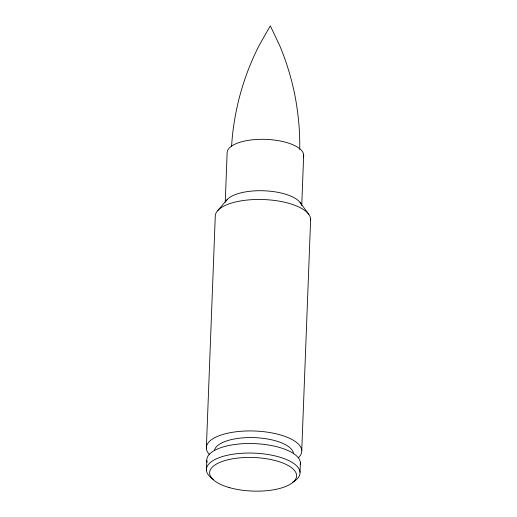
<?xml version="1.0" encoding="UTF-8"?>
<svg xmlns="http://www.w3.org/2000/svg" width="517" height="517" viewBox="0 0 517 517"><rect width="100%" height="100%" fill="white"/><g stroke="black" fill="none" stroke-linecap="round" stroke-linejoin="round"><path stroke-width="0.78" d="M299.692 149.381C300.067 132.701 298.567 116.008 295.685 99.587L295.517 98.631C292.183 80.536 286.903 62.809 279.8 45.832L270.326 25.85L259.36 45.018C250.978 61.381 244.367 78.636 239.655 96.408L239.397 97.345C235.267 113.494 232.488 130.019 231.584 146.673M206.354 448.342L215.246 216.869A47.745 18.425 2.2 0 1 263.819 199.556A47.745 18.425 2.2 0 1 310.568 220.656M206.419 470.121L206.787 460.595M225.238 202.27L227.118 153.284A38.316 14.786 2.2 0 1 267.767 139.467A38.316 14.786 2.2 0 1 303.266 157.595M301.734 205.63L303.679 155.035M300.015 472.267L300.383 462.741M301.754 450.527L310.646 219.053M217.709 210.619L227.118 199.665M300.144 202.567L308.707 214.238M209.643 454.727A47.745 18.425 2.2 0 1 254.235 431.004A47.745 18.425 2.2 0 1 298.328 457.758M214.381 450.682A39.635 15.297 2.2 0 1 254.648 437.641A39.635 15.297 2.2 0 1 293.52 453.829M226.194 200.874A38.316 14.786 2.2 0 1 264.122 190.786A38.316 14.786 2.2 0 1 300.952 203.847M207.065 462.179A46.847 18.076 2.2 0 1 252.399 443.547A46.847 18.076 2.2 0 1 300.306 464.318M213.282 479.324A46.847 18.076 2.2 0 1 223.26 456.311A46.847 18.076 2.2 0 1 284.473 458.747A46.847 18.076 2.2 0 1 292.234 482.464M229.063 487.512A43.518 16.796 2.2 0 0 296.506 476.752A43.518 16.796 2.2 0 0 233.729 458.611A43.518 16.796 2.2 0 0 229.063 487.512"/></g></svg>
